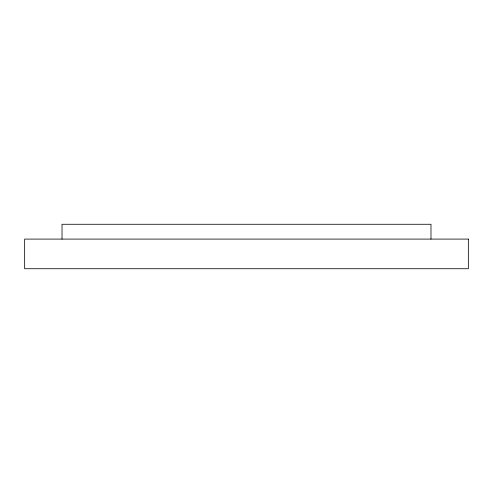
<?xml version="1.0" encoding="UTF-8"?>
<svg xmlns="http://www.w3.org/2000/svg" width="493" height="493" viewBox="0 0 493 493"><rect width="100%" height="100%" fill="white"/><g stroke="black" fill="none" stroke-linecap="round" stroke-linejoin="round"><path stroke-width="0.74" d="M430.987 239.093L430.987 224.272L62.013 224.272L62.013 239.093M468.35 239.093L24.65 239.093L24.65 268.728L468.35 268.728L468.35 239.093"/></g></svg>
